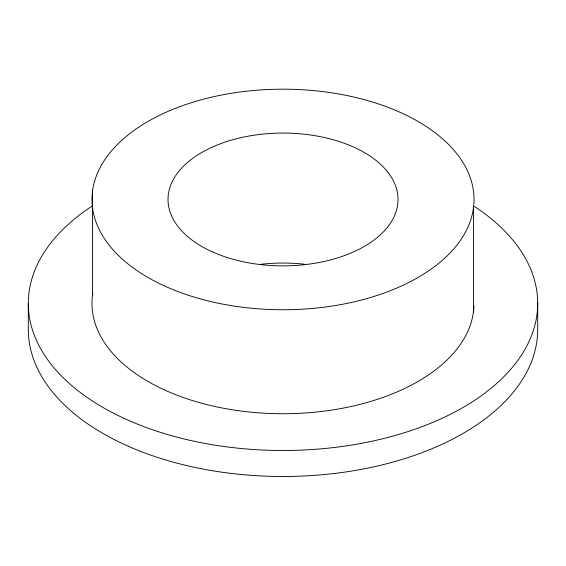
<?xml version="1.0" encoding="UTF-8"?>
<svg xmlns="http://www.w3.org/2000/svg" width="566" height="566" viewBox="0 0 566 566"><rect width="100%" height="100%" fill="white"/><g stroke="black" fill="none" stroke-linecap="round" stroke-linejoin="round"><path stroke-width="0.85" d="M537.7 303.051L537.7 329.044A254.7 147.047 0 0 1 283.679 476.487A254.7 147.047 0 0 1 28.3 329.837L28.3 303.836M473.445 208.047A191.025 110.285 0 0 1 174.894 290.393A191.025 110.285 0 0 1 200.661 99.949A191.025 110.285 0 0 1 473.445 208.047L473.445 312.036M92.555 190.876L92.555 294.858M473.975 305.951A191.025 110.285 0 0 1 271.935 413.548A191.025 110.285 0 0 1 92.803 293.181M261.138 264.258A115.004 66.399 0 0 1 304.204 264.18M474.379 206.413A254.7 147.047 0 0 1 458.948 409.77A254.7 147.047 0 0 1 106.38 409.395A254.7 147.047 0 0 1 92.244 206.003M213.608 252.408A115.004 66.399 0 0 0 397.12 207.687A115.004 66.399 0 0 0 238.272 138.295A115.004 66.399 0 0 0 213.608 252.408"/></g></svg>
